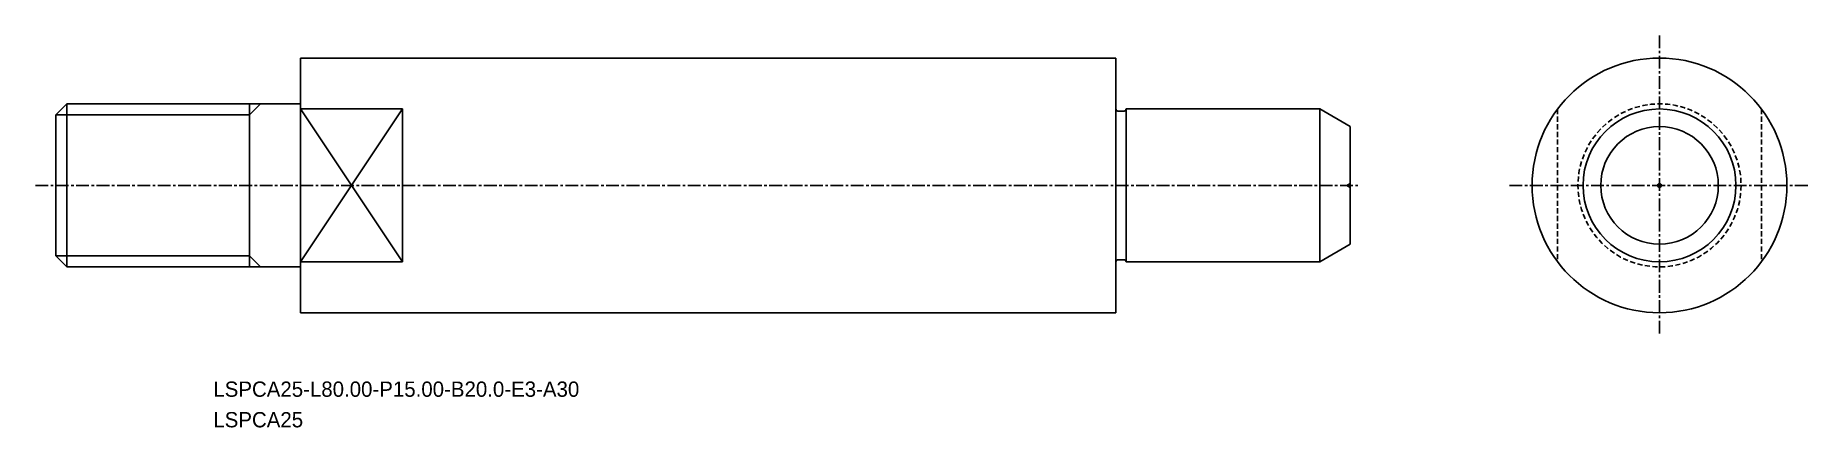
# Model space of a CAD drawing. Extents: x -1257 to -1083, y -667 to -629.
import ezdxf

# ---------------------------------------------------------------- set-up
doc = ezdxf.new("R2010")
doc.units = 0
doc.linetypes.add('CENTER', pattern=[2, 1.25, -0.25, 0.25, -0.25])
doc.linetypes.add('DASHED', pattern=[0.75, 0.5, -0.25])
doc.layers.get('0').update_dxf_attribs({"linetype": 'CONTINUOUS'})
doc.layers.add('CENTER', color=1, linetype='CENTER')

msp = doc.modelspace()

# ---------------------------------------------------------------- linework, layer by layer
at = {"color": 7, "linetype": 'CONTINUOUS'}
for p, q in [((-1231.42, -631.2), (-1151.42, -631.2)), ((-1254.34, -635.7), (-1231.42, -635.7)), ((-1151.42, -636.19), (-1151.42, -636.2)), ((-1151.22, -636.4), (-1150.62, -636.4)), ((-1150.42, -636.2), (-1131.42, -636.2)), ((-1150.42, -636.2), (-1150.42, -636.2)), ((-1254.34, -651.7), (-1231.42, -651.7)), ((-1151.42, -651.21), (-1151.42, -651.2)), ((-1151.22, -651), (-1150.62, -651)), ((-1150.42, -651.2), (-1150.42, -651.2)), ((-1150.42, -651.2), (-1131.42, -651.2)), ((-1231.42, -656.2), (-1151.42, -656.2))]:
    msp.add_line(p, q, dxfattribs=at)
for p, q in [((-1231.42, -631.2), (-1231.42, -656.2)), ((-1151.42, -631.2), (-1151.42, -656.2)), ((-1254.34, -635.7), (-1255.42, -636.78)), ((-1255.42, -636.78), (-1255.42, -650.62)), ((-1254.34, -635.7), (-1254.34, -651.7)), ((-1236.42, -635.7), (-1236.42, -651.7)), ((-1221.42, -636.2), (-1231.42, -636.2)), ((-1221.42, -636.2), (-1221.42, -651.2)), ((-1150.42, -636.2), (-1150.42, -651.2)), ((-1128.42, -637.93), (-1131.42, -636.2)), ((-1255.42, -650.62), (-1254.34, -651.7)), ((-1128.42, -649.47), (-1131.42, -651.2)), ((-1221.42, -651.2), (-1231.42, -651.2))]:
    msp.add_line(p, q)
at = {"color": 3, "linetype": 'CONTINUOUS'}
for p, q in [((-1255.42, -636.78), (-1236.42, -636.78)), ((-1235.34, -635.7), (-1236.42, -636.78)), ((-1255.42, -650.62), (-1236.42, -650.62)), ((-1236.42, -650.62), (-1235.34, -651.7))]:
    msp.add_line(p, q, dxfattribs=at)
at = {"color": 3}
for p, q in [((-1231.42, -651.2), (-1221.42, -636.2)), ((-1231.42, -636.2), (-1221.42, -651.2)), ((-1128.42, -643.51), (-1128.76, -643.7)), ((-1128.42, -643.89), (-1128.76, -643.7))]:
    msp.add_line(p, q, dxfattribs=at)
at = {"linetype": 'CONTINUOUS'}
for p, q in [((-1131.42, -636.2), (-1131.42, -651.2)), ((-1128.42, -637.93), (-1128.42, -649.47))]:
    msp.add_line(p, q, dxfattribs=at)
at = {"color": 3, "linetype": 'DASHED'}
for p, q in [((-1108.08, -636.2), (-1108.08, -651.2)), ((-1088.08, -636.2), (-1088.08, -651.2))]:
    msp.add_line(p, q, dxfattribs=at)
at = {"linetype": 'CONTINUOUS'}
msp.add_circle((-1098.08, -643.7), 12.5, dxfattribs=at)
at = {"color": 3, "linetype": 'DASHED'}
msp.add_circle((-1098.08, -643.7), 8, dxfattribs=at)
for radius in [7.5, 5.77, 0.192]:
    msp.add_circle((-1098.08, -643.7), radius)
at = {"color": 7, "linetype": 'CONTINUOUS'}
for centre, start, end in [((-1151.22, -636.2), 180, 270), ((-1150.62, -636.2), 270, 0), ((-1151.22, -651.2), 90, 180), ((-1150.62, -651.2), 0, 90)]:
    msp.add_arc(centre, 0.2, start, end, dxfattribs=at)
at = {"layer": 'CENTER', "color": 1, "linetype": 'CENTER'}
for p, q in [((-1098.08, -628.98), (-1098.08, -658.41)), ((-1257.42, -643.7), (-1127.42, -643.7)), ((-1112.79, -643.7), (-1083.36, -643.7))]:
    msp.add_line(p, q, dxfattribs=at)

# ---------------------------------------------------------------- texts
for s, p in [('LSPCA25-L80.00-P15.00-B20.0-E3-A30', (-1239.97, -664.45)), ('LSPCA25', (-1239.97, -667.45))]:
    msp.add_text(s, height=1.5).set_placement(p)

doc.saveas('drawing.dxf')
